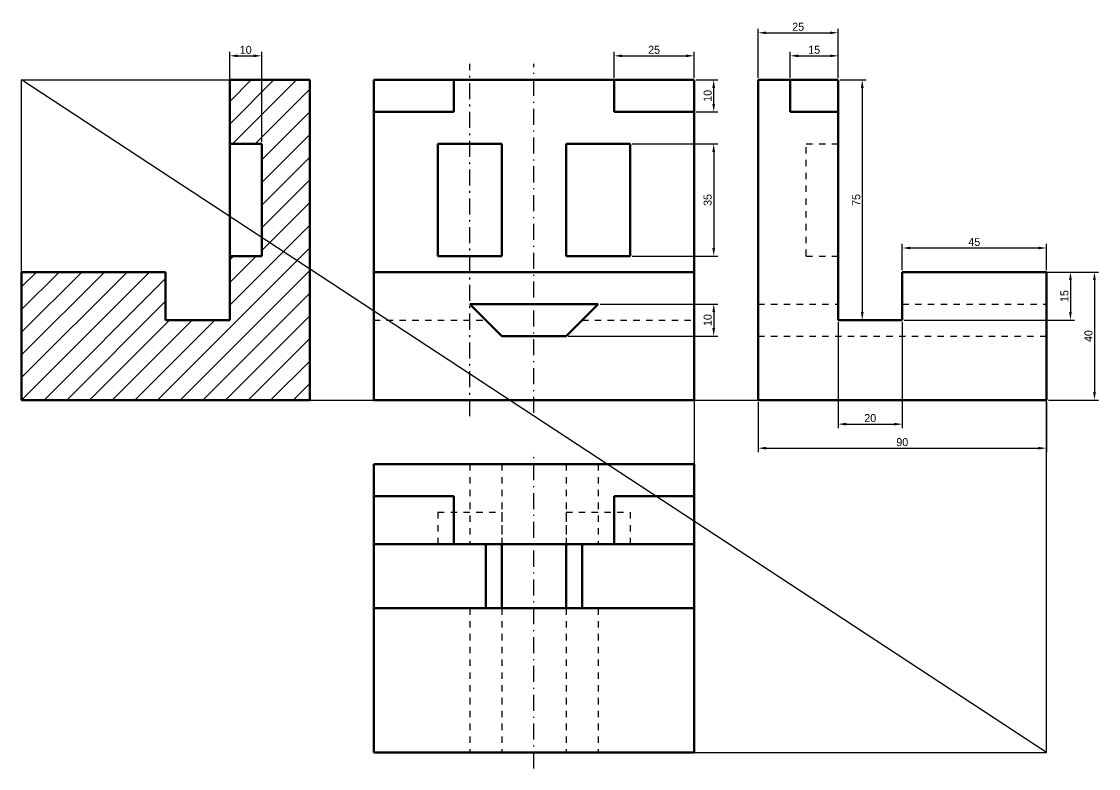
# Model space of a CAD drawing. Header units: millimetres. Extents: x 0 to 903, y 0 to 980.
# Drawn here: x 567.2 to 903.5, y 747 to 980.2 of the extents above; entities that cross this region are included whole.
import ezdxf

# ---------------------------------------------------------------- set-up
doc = ezdxf.new("R2010")
doc.units = ezdxf.units.MM
for name, pattern in [('diak', [4, 2, -2]), ('simetrias.lin', [9, 5, -1.85, 0.3, -1.85]), ('tomis.lin', [9, 5, -1.7, 0.6, -1.7])]:
    doc.linetypes.add(name, pattern=pattern)
doc.dimstyles.new('ISO-25', dxfattribs={"dimtxt": 2.5, "dimasz": 2.5, "dimexe": 1.25, "dimexo": 0.625, "dimtad": 1, "dimtxsty": 'Standard', "dimcen": 2.5, "dimadec": 0, "dimazin": 0, "dimtfac": 1, "dimtmove": 0, "dimatfit": 3, "dimfxl": 0, "dimarcsym": 0})

# ---------------------------------------------------------------- blocks, each defined once
blk = doc.blocks.new('*D47')
at = {"color": 0, "lineweight": -2}
for p, q in [((752.22, 962.58), (752.22, 970.71)), ((754.72, 969.46), (774.72, 969.46)), ((777.22, 962.58), (777.22, 970.71))]:
    blk.add_line(p, q, dxfattribs=at)
at = {"color": 0}
for points in [[(754.72, 969.88), (754.72, 969.04), (752.22, 969.46)], [(774.72, 969.88), (774.72, 969.04), (777.22, 969.46)]]:
    blk.add_solid(points, dxfattribs=at)
at = {"layer": 'Defpoints', "color": 0}
for p in [(777.22, 969.46), (752.22, 961.96), (777.22, 961.96)]:
    blk.add_point(p, dxfattribs=at)
at = {"color": 0, "insert": (764.72, 971.33), "char_height": 2.5, "attachment_point": 5}
blk.add_mtext('25', dxfattribs=at)
blk = doc.blocks.new('*D48')
at = {"color": 0, "lineweight": -2}
for p, q in [((777.85, 961.96), (784.59, 961.96)), ((783.34, 954.46), (783.34, 959.46)), ((777.85, 951.96), (784.59, 951.96))]:
    blk.add_line(p, q, dxfattribs=at)
at = {"color": 0}
for points in [[(782.92, 959.46), (783.76, 959.46), (783.34, 961.96)], [(782.92, 954.46), (783.76, 954.46), (783.34, 951.96)]]:
    blk.add_solid(points, dxfattribs=at)
at = {"layer": 'Defpoints', "color": 0}
for p in [(777.22, 961.96), (783.34, 961.96), (777.22, 951.96)]:
    blk.add_point(p, dxfattribs=at)
at = {"color": 0, "insert": (781.46, 956.96), "char_height": 2.5, "attachment_point": 5, "rotation": 90}
blk.add_mtext('10', dxfattribs=at)
blk = doc.blocks.new('*D49')
at = {"color": 0, "lineweight": -2}
for p, q in [((757.85, 941.96), (784.59, 941.96)), ((783.34, 939.46), (783.34, 909.46)), ((757.85, 906.96), (784.59, 906.96))]:
    blk.add_line(p, q, dxfattribs=at)
at = {"color": 0}
for points in [[(782.92, 939.46), (783.76, 939.46), (783.34, 941.96)], [(782.92, 909.46), (783.76, 909.46), (783.34, 906.96)]]:
    blk.add_solid(points, dxfattribs=at)
at = {"layer": 'Defpoints', "color": 0}
for p in [(757.22, 941.96), (757.22, 906.96), (783.34, 906.96)]:
    blk.add_point(p, dxfattribs=at)
at = {"color": 0, "insert": (781.46, 924.46), "char_height": 2.5, "attachment_point": 5, "rotation": 90}
blk.add_mtext('35', dxfattribs=at)
blk = doc.blocks.new('*D50')
at = {"color": 0, "lineweight": -2}
for p, q in [((747.85, 891.96), (784.59, 891.96)), ((783.34, 889.46), (783.34, 884.46)), ((737.85, 881.96), (784.59, 881.96))]:
    blk.add_line(p, q, dxfattribs=at)
at = {"color": 0}
for points in [[(782.92, 889.46), (783.76, 889.46), (783.34, 891.96)], [(782.92, 884.46), (783.76, 884.46), (783.34, 881.96)]]:
    blk.add_solid(points, dxfattribs=at)
at = {"layer": 'Defpoints', "color": 0}
for p in [(747.22, 891.96), (737.22, 881.96), (783.34, 881.96)]:
    blk.add_point(p, dxfattribs=at)
at = {"color": 0, "insert": (781.46, 886.96), "char_height": 2.5, "attachment_point": 5, "rotation": 90}
blk.add_mtext('10', dxfattribs=at)
blk = doc.blocks.new('*D51')
at = {"color": 0, "lineweight": -2}
for p, q in [((797.22, 962.58), (797.22, 977.9)), ((799.72, 976.65), (819.72, 976.65)), ((822.22, 962.58), (822.22, 977.9))]:
    blk.add_line(p, q, dxfattribs=at)
at = {"color": 0}
for points in [[(799.72, 977.07), (799.72, 976.23), (797.22, 976.65)], [(819.72, 977.07), (819.72, 976.23), (822.22, 976.65)]]:
    blk.add_solid(points, dxfattribs=at)
at = {"layer": 'Defpoints', "color": 0}
for p in [(822.22, 976.65), (797.22, 961.96), (822.22, 961.96)]:
    blk.add_point(p, dxfattribs=at)
at = {"color": 0, "insert": (809.72, 978.52), "char_height": 2.5, "attachment_point": 5}
blk.add_mtext('25', dxfattribs=at)
blk = doc.blocks.new('*D52')
at = {"color": 0, "lineweight": -2}
for p, q in [((807.22, 962.58), (807.22, 970.71)), ((809.72, 969.46), (819.72, 969.46)), ((822.22, 962.58), (822.22, 970.71))]:
    blk.add_line(p, q, dxfattribs=at)
at = {"color": 0}
for points in [[(809.72, 969.88), (809.72, 969.04), (807.22, 969.46)], [(819.72, 969.88), (819.72, 969.04), (822.22, 969.46)]]:
    blk.add_solid(points, dxfattribs=at)
at = {"layer": 'Defpoints', "color": 0}
for p in [(822.22, 969.46), (807.22, 961.96), (822.22, 961.96)]:
    blk.add_point(p, dxfattribs=at)
at = {"color": 0, "insert": (814.72, 971.33), "char_height": 2.5, "attachment_point": 5}
blk.add_mtext('15', dxfattribs=at)
blk = doc.blocks.new('*D53')
at = {"color": 0, "lineweight": -2}
for p, q in [((632.22, 942.58), (632.22, 970.71)), ((634.72, 969.46), (639.72, 969.46)), ((642.22, 942.58), (642.22, 970.71))]:
    blk.add_line(p, q, dxfattribs=at)
at = {"color": 0}
for points in [[(634.72, 969.88), (634.72, 969.04), (632.22, 969.46)], [(639.72, 969.88), (639.72, 969.04), (642.22, 969.46)]]:
    blk.add_solid(points, dxfattribs=at)
at = {"layer": 'Defpoints', "color": 0}
for p in [(642.22, 969.46), (632.22, 941.96), (642.22, 941.96)]:
    blk.add_point(p, dxfattribs=at)
at = {"color": 0, "insert": (637.22, 971.33), "char_height": 2.5, "attachment_point": 5}
blk.add_mtext('10', dxfattribs=at)
blk = doc.blocks.new('*D54')
at = {"color": 0, "lineweight": -2}
for p, q in [((842.22, 902.58), (842.22, 910.71)), ((844.72, 909.46), (884.72, 909.46)), ((887.22, 902.58), (887.22, 910.71))]:
    blk.add_line(p, q, dxfattribs=at)
at = {"color": 0}
for points in [[(844.72, 909.88), (844.72, 909.04), (842.22, 909.46)], [(884.72, 909.88), (884.72, 909.04), (887.22, 909.46)]]:
    blk.add_solid(points, dxfattribs=at)
at = {"layer": 'Defpoints', "color": 0}
for p in [(887.22, 909.46), (842.22, 901.96), (887.22, 901.96)]:
    blk.add_point(p, dxfattribs=at)
at = {"color": 0, "insert": (864.72, 911.33), "char_height": 2.5, "attachment_point": 5}
blk.add_mtext('45', dxfattribs=at)
blk = doc.blocks.new('*D55')
at = {"color": 0, "lineweight": -2}
for p, q in [((822.22, 886.33), (822.22, 853.21)), ((842.22, 886.33), (842.22, 853.21)), ((824.72, 854.46), (839.72, 854.46))]:
    blk.add_line(p, q, dxfattribs=at)
at = {"color": 0}
for points in [[(824.72, 854.88), (824.72, 854.04), (822.22, 854.46)], [(839.72, 854.88), (839.72, 854.04), (842.22, 854.46)]]:
    blk.add_solid(points, dxfattribs=at)
at = {"layer": 'Defpoints', "color": 0}
for p in [(822.22, 886.96), (842.22, 886.96), (842.22, 854.46)]:
    blk.add_point(p, dxfattribs=at)
at = {"color": 0, "insert": (832.22, 856.33), "char_height": 2.5, "attachment_point": 5}
blk.add_mtext('20', dxfattribs=at)
blk = doc.blocks.new('*D56')
at = {"color": 0, "lineweight": -2}
for p, q in [((797.22, 861.33), (797.22, 845.71)), ((887.22, 861.33), (887.22, 845.71)), ((799.72, 846.96), (884.72, 846.96))]:
    blk.add_line(p, q, dxfattribs=at)
at = {"color": 0}
for points in [[(799.72, 847.38), (799.72, 846.54), (797.22, 846.96)], [(884.72, 847.38), (884.72, 846.54), (887.22, 846.96)]]:
    blk.add_solid(points, dxfattribs=at)
at = {"layer": 'Defpoints', "color": 0}
for p in [(797.22, 861.96), (887.22, 861.96), (887.22, 846.96)]:
    blk.add_point(p, dxfattribs=at)
at = {"color": 0, "insert": (842.22, 848.83), "char_height": 2.5, "attachment_point": 5}
blk.add_mtext('90', dxfattribs=at)
blk = doc.blocks.new('*D57')
at = {"color": 0, "lineweight": -2}
for p, q in [((887.85, 901.96), (903.47, 901.96)), ((902.22, 899.46), (902.22, 864.46)), ((887.85, 861.96), (903.47, 861.96))]:
    blk.add_line(p, q, dxfattribs=at)
at = {"color": 0}
for points in [[(901.81, 899.46), (902.64, 899.46), (902.22, 901.96)], [(901.81, 864.46), (902.64, 864.46), (902.22, 861.96)]]:
    blk.add_solid(points, dxfattribs=at)
at = {"layer": 'Defpoints', "color": 0}
for p in [(887.22, 901.96), (887.22, 861.96), (902.22, 861.96)]:
    blk.add_point(p, dxfattribs=at)
at = {"color": 0, "insert": (900.35, 881.96), "char_height": 2.5, "attachment_point": 5, "rotation": 90}
blk.add_mtext('40', dxfattribs=at)
blk = doc.blocks.new('*D58')
at = {"color": 0, "lineweight": -2}
for p, q in [((822.85, 961.96), (830.97, 961.96)), ((829.72, 959.46), (829.72, 889.46)), ((822.85, 886.96), (830.97, 886.96))]:
    blk.add_line(p, q, dxfattribs=at)
at = {"color": 0}
for points in [[(829.31, 959.46), (830.14, 959.46), (829.72, 961.96)], [(829.31, 889.46), (830.14, 889.46), (829.72, 886.96)]]:
    blk.add_solid(points, dxfattribs=at)
at = {"layer": 'Defpoints', "color": 0}
for p in [(822.22, 961.96), (822.22, 886.96), (829.72, 886.96)]:
    blk.add_point(p, dxfattribs=at)
at = {"color": 0, "insert": (827.85, 924.46), "char_height": 2.5, "attachment_point": 5, "rotation": 90}
blk.add_mtext('75', dxfattribs=at)
blk = doc.blocks.new('*D59')
at = {"color": 0, "lineweight": -2}
for p, q in [((842.85, 901.96), (895.97, 901.96)), ((894.72, 899.46), (894.72, 889.46)), ((842.85, 886.96), (895.97, 886.96))]:
    blk.add_line(p, q, dxfattribs=at)
at = {"color": 0}
for points in [[(894.31, 899.46), (895.14, 899.46), (894.72, 901.96)], [(894.31, 889.46), (895.14, 889.46), (894.72, 886.96)]]:
    blk.add_solid(points, dxfattribs=at)
at = {"layer": 'Defpoints', "color": 0}
for p in [(842.22, 901.96), (842.22, 886.96), (894.72, 886.96)]:
    blk.add_point(p, dxfattribs=at)
at = {"color": 0, "insert": (892.85, 894.46), "char_height": 2.5, "attachment_point": 5, "rotation": 90}
blk.add_mtext('15', dxfattribs=at)

msp = doc.modelspace()

# ---------------------------------------------------------------- linework, layer by layer
at = {"linetype": 'tomis.lin'}
msp.add_line((707.224, 856.96), (707.224, 966.96), dxfattribs=at)
at = {"linetype": 'simetrias.lin'}
for p, q in [((727.224, 857.96), (727.224, 966.96)), ((727.224, 746.96), (727.224, 845.96))]:
    msp.add_line(p, q, dxfattribs=at)
for p, q in [((567.224, 901.96), (567.224, 961.96)), ((567.224, 961.96), (632.224, 961.96)), ((887.224, 751.96), (567.224, 961.96)), ((632.224, 901.96), (632.224, 961.96)), ((632.224, 948.173), (646.011, 961.96)), ((632.224, 955.244), (638.94, 961.96)), ((633.082, 941.96), (653.082, 961.96)), ((640.153, 941.96), (657.224, 959.031)), ((642.224, 936.96), (657.224, 951.96)), ((642.224, 929.889), (657.224, 944.889)), ((642.224, 922.818), (657.224, 937.818)), ((642.224, 915.747), (657.224, 930.747)), ((642.224, 908.676), (657.224, 923.676)), ((632.224, 891.605), (657.224, 916.605)), ((609.651, 861.96), (657.224, 909.533)), ((632.224, 905.747), (633.437, 906.96)), ((632.224, 898.676), (640.509, 906.96)), ((567.224, 861.96), (607.224, 901.96)), ((567.224, 869.031), (600.153, 901.96)), ((567.224, 876.102), (593.082, 901.96)), ((567.224, 883.173), (586.011, 901.96)), ((567.224, 890.244), (578.94, 901.96)), ((567.224, 897.315), (571.869, 901.96)), ((616.722, 861.96), (657.224, 902.462)), ((574.295, 861.96), (612.224, 899.889)), ((623.793, 861.96), (657.224, 895.391)), ((623.793, 861.96), (657.224, 895.391)), ((581.366, 861.96), (612.224, 892.818)), ((630.864, 861.96), (657.224, 888.32)), ((588.437, 861.96), (613.437, 886.96)), ((595.509, 861.96), (620.509, 886.96)), ((602.58, 861.96), (627.58, 886.96)), ((637.935, 861.96), (657.224, 881.249)), ((645.006, 861.96), (657.224, 874.178)), ((652.077, 861.96), (657.224, 867.107)), ((657.224, 861.96), (677.224, 861.96)), ((777.224, 861.96), (797.224, 861.96)), ((777.224, 861.96), (777.224, 841.96)), ((887.224, 751.96), (887.224, 861.96)), ((777.224, 751.96), (887.224, 751.96))]:
    msp.add_line(p, q)
at = {"lineweight": 60}
for p, q in [((657.224, 961.96), (632.224, 961.96)), ((632.224, 886.96), (632.224, 961.96)), ((657.224, 861.96), (657.224, 961.96)), ((677.224, 961.96), (777.224, 961.96)), ((677.224, 861.96), (677.224, 961.96)), ((702.224, 951.96), (702.224, 961.96)), ((752.224, 951.96), (752.224, 961.96)), ((777.224, 861.96), (777.224, 961.96)), ((797.224, 861.96), (797.224, 961.96)), ((797.224, 961.96), (822.224, 961.96)), ((807.224, 951.96), (807.224, 961.96)), ((822.224, 901.96), (822.224, 961.96)), ((822.224, 886.96), (822.224, 961.96)), ((677.224, 951.96), (702.224, 951.96)), ((752.224, 951.96), (777.224, 951.96)), ((807.224, 951.96), (822.224, 951.96)), ((642.224, 941.96), (632.224, 941.96)), ((642.224, 906.96), (642.224, 941.96)), ((697.224, 941.96), (717.224, 941.96)), ((697.224, 906.96), (697.224, 941.96)), ((717.224, 906.96), (717.224, 941.96)), ((737.224, 941.96), (757.224, 941.96)), ((737.224, 906.96), (737.224, 941.96)), ((757.224, 906.96), (757.224, 941.96)), ((642.224, 906.96), (632.224, 906.96)), ((697.224, 906.96), (717.224, 906.96)), ((737.224, 906.96), (757.224, 906.96)), ((567.224, 861.96), (567.224, 901.96)), ((612.224, 901.96), (567.224, 901.96)), ((612.224, 886.96), (612.224, 901.96)), ((677.224, 901.96), (777.224, 901.96)), ((842.224, 886.96), (842.224, 901.96)), ((842.224, 901.96), (887.224, 901.96)), ((887.224, 861.96), (887.224, 901.96)), ((707.224, 891.96), (747.224, 891.96)), ((717.224, 881.96), (707.224, 891.96)), ((737.224, 881.96), (747.224, 891.96)), ((632.224, 886.96), (612.224, 886.96)), ((822.224, 886.96), (842.224, 886.96)), ((737.224, 881.96), (717.224, 881.96)), ((657.224, 861.96), (567.224, 861.96)), ((677.224, 861.96), (777.224, 861.96)), ((797.224, 861.96), (887.224, 861.96)), ((677.224, 841.96), (777.224, 841.96)), ((677.224, 841.96), (677.224, 751.96)), ((777.224, 841.96), (777.224, 751.96)), ((677.224, 831.96), (702.224, 831.96)), ((702.224, 831.96), (702.224, 816.96)), ((752.224, 831.96), (777.224, 831.96)), ((752.224, 831.96), (752.224, 816.96)), ((677.224, 816.96), (777.224, 816.96)), ((712.224, 816.96), (712.224, 796.96)), ((717.224, 816.96), (717.224, 796.96)), ((737.224, 816.96), (737.224, 796.96)), ((742.224, 816.96), (742.224, 796.96)), ((677.224, 796.96), (777.224, 796.96)), ((677.224, 751.96), (777.224, 751.96))]:
    msp.add_line(p, q, dxfattribs=at)
at = {"linetype": 'diak', "lineweight": 30}
for p, q in [((812.224, 906.96), (812.224, 941.96)), ((812.224, 941.96), (822.224, 941.96)), ((812.224, 906.96), (822.224, 906.96)), ((797.224, 891.96), (822.224, 891.96)), ((842.224, 891.96), (887.224, 891.96)), ((677.224, 886.96), (712.224, 886.96)), ((742.224, 886.96), (777.224, 886.96)), ((797.224, 881.96), (887.224, 881.96)), ((707.224, 841.96), (707.224, 816.96)), ((717.224, 841.96), (717.224, 816.96)), ((737.224, 841.96), (737.224, 816.96)), ((747.224, 841.96), (747.224, 816.96)), ((697.224, 826.96), (717.224, 826.96)), ((697.224, 826.96), (697.224, 816.96)), ((717.224, 826.96), (717.224, 816.96)), ((737.224, 826.96), (757.224, 826.96)), ((737.224, 826.96), (737.224, 816.96)), ((757.224, 826.96), (757.224, 816.96)), ((707.224, 796.96), (707.224, 751.96)), ((717.224, 796.96), (717.224, 751.96)), ((737.224, 796.96), (737.224, 751.96)), ((747.224, 796.96), (747.224, 751.96))]:
    msp.add_line(p, q, dxfattribs=at)

# ---------------------------------------------------------------- dimensions: what is measured, and where the dimension line sits
for base, p1, p2, picture, middle in [((822.224, 976.65), (797.224, 961.96), (822.224, 961.96), '*D51', (809.724, 978.525)), ((642.224, 969.46), (632.224, 941.96), (642.224, 941.96), '*D53', (637.224, 971.335)), ((777.224, 969.46), (752.224, 961.96), (777.224, 961.96), '*D47', (764.724, 971.335)), ((822.224, 969.46), (807.224, 961.96), (822.224, 961.96), '*D52', (814.724, 971.335)), ((887.224, 909.46), (842.224, 901.96), (887.224, 901.96), '*D54', (864.724, 911.335)), ((842.224, 854.46), (822.224, 886.96), (842.224, 886.96), '*D55', (832.224, 856.335)), ((887.224, 846.96), (797.224, 861.96), (887.224, 861.96), '*D56', (842.224, 848.835))]:
    dim = msp.add_linear_dim(base=base, p1=p1, p2=p2, dimstyle='ISO-25')
    dim.commit()
    dim.dimension.update_dxf_attribs({"geometry": picture, "text_midpoint": middle})
for base, p1, p2, picture, middle in [((783.34, 961.96), (777.224, 951.96), (777.224, 961.96), '*D48', (781.465, 956.96)), ((829.724, 886.96), (822.224, 961.96), (822.224, 886.96), '*D58', (827.849, 924.46)), ((783.34, 906.96), (757.224, 941.96), (757.224, 906.96), '*D49', (781.465, 924.46)), ((894.724, 886.96), (842.224, 901.96), (842.224, 886.96), '*D59', (892.849, 894.46)), ((902.224, 861.96), (887.224, 901.96), (887.224, 861.96), '*D57', (900.349, 881.96)), ((783.34, 881.96), (747.224, 891.96), (737.224, 881.96), '*D50', (781.465, 886.96))]:
    dim = msp.add_linear_dim(base=base, p1=p1, p2=p2, angle=90, dimstyle='ISO-25')
    dim.commit()
    dim.dimension.update_dxf_attribs({"geometry": picture, "text_midpoint": middle})

doc.saveas('drawing.dxf')
